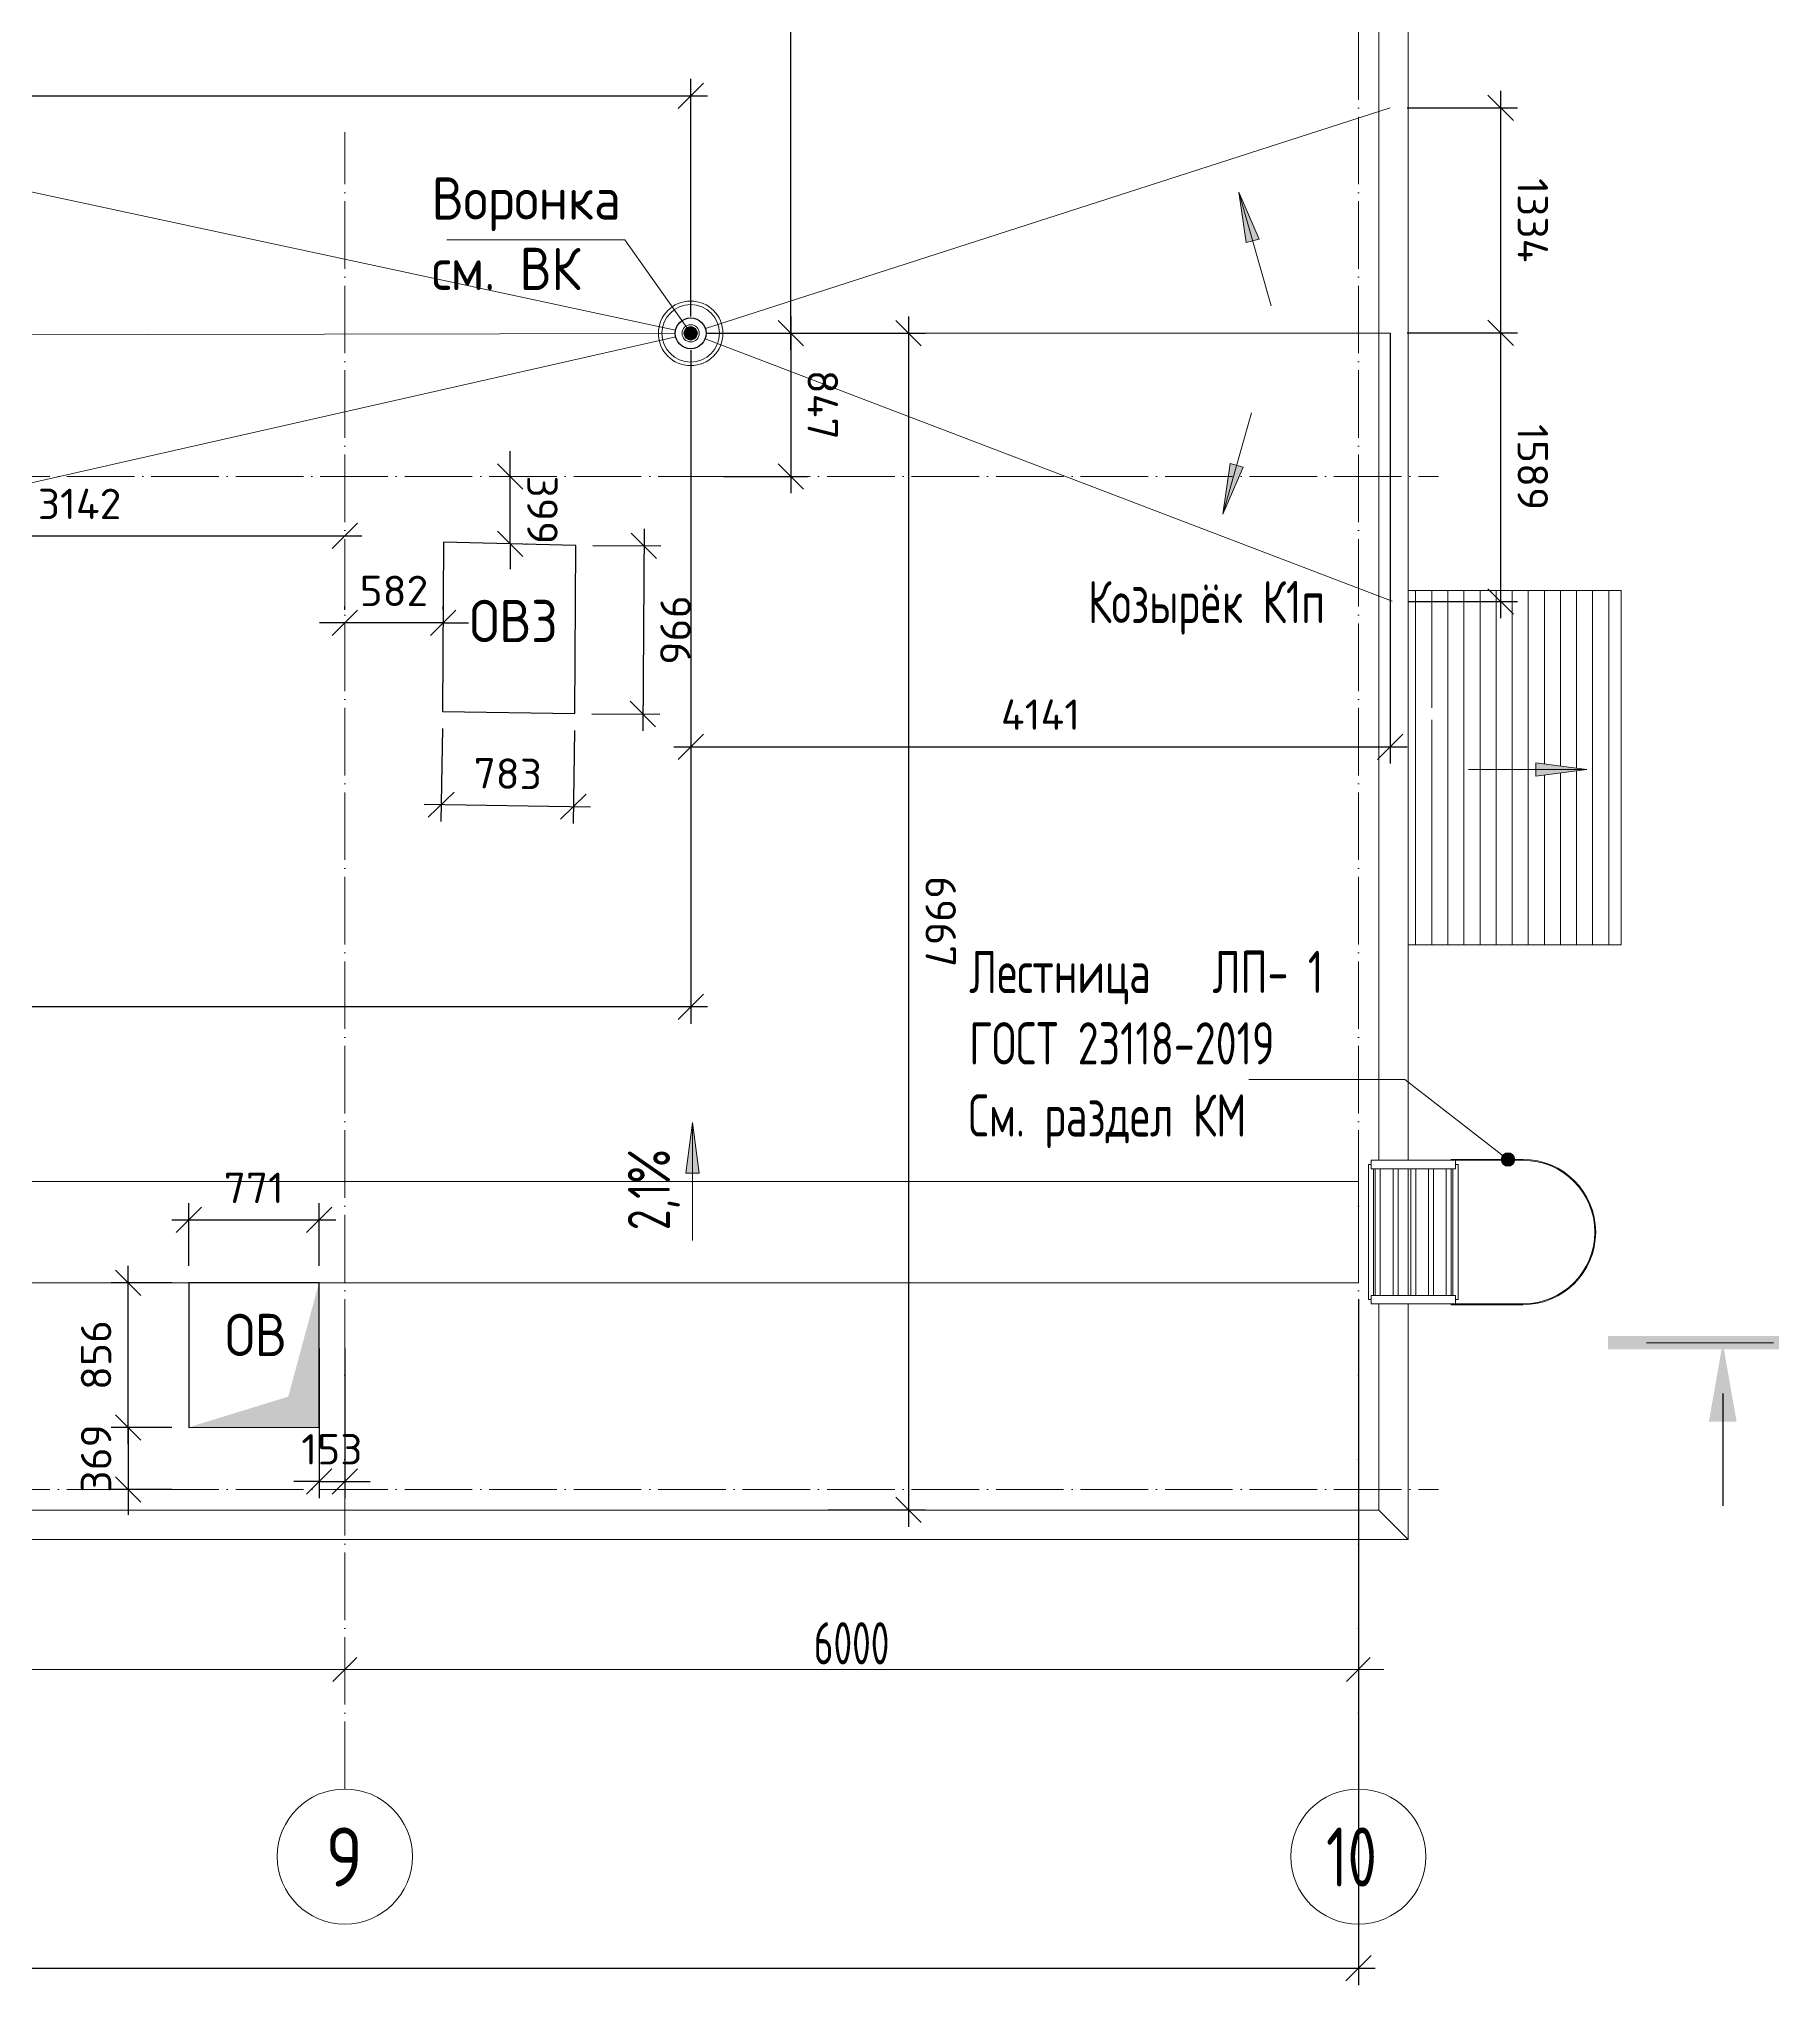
# Model space of a CAD drawing. Header units: millimetres. Extents: x -263990 to 193903, y -164417 to 240530.
# Drawn here: x 34236 to 44537, y -3020 to 8504 of the extents above; entities that cross this region are included whole.
import ezdxf

# ---------------------------------------------------------------- set-up
doc = ezdxf.new("R2010")
doc.units = ezdxf.units.MM
doc.header["$LTSCALE"] = 20
doc.linetypes.add('_ШПТ__20_т__2_5__Линия сетки', pattern=[25, 20, -2.5, 0, -2.5])
doc.linetypes.add('CENTER', pattern=[20, 15, -1.7, 1.6, -1.7])
doc.layers.get('0').update_dxf_attribs({"lineweight": 0})
doc.layers.get('Defpoints').update_dxf_attribs({"color": 4})
doc.layers.add('S-WALL-PATT', color=181, linetype='Continuous')
for name, color, linetype, lineweight in [('Высотные отметки', 7, 'Continuous', 9), ('Линии', 7, 'Continuous', 9), ('Линии1', 7, 'Continuous', 30), ('Обобщенные модели', 7, 'Continuous', 18), ('Оси', 7, 'CENTER', 9), ('Оси_марки', 7, 'Continuous', 18), ('Размеры', 7, 'Continuous', 9), ('Разрезы', 7, 'Continuous', 9), ('Текстовые примечания', 7, 'Continuous', 9), ('Тонкие линии', 7, 'Continuous', 18), ('Уклоны в точках', 7, 'Continuous', 9)]:
    doc.layers.add(name, color=color, linetype=linetype, lineweight=lineweight)
for name, color, linetype, lineweight, true_color in [('Оборудование', 7, 'Continuous', 18, 0x9f9fd0), ('Ограждение', 7, 'Continuous', 9, 0x408080), ('Сантехнические приборы', 7, 'Continuous', 18, 0x0080c0)]:
    doc.layers.add(name, color=color, linetype=linetype, lineweight=lineweight, true_color=true_color)
doc.styles.add('DimNat', font='romans.shx', dxfattribs={"height": 180})
doc.styles.add('GOST Common', font='gost-common.ttf', dxfattribs={"width": 0.9, "height": 350})
doc.styles.add('GOST Common_1', font='gost-common.ttf', dxfattribs={"width": 0.8, "height": 350})
doc.styles.add('GOST Common_2', font='gost-common.ttf', dxfattribs={"width": 0.9, "height": 250})
doc.styles.add('ISOCPEUR', font='isocpeur.ttf', dxfattribs={"width": 0.9, "height": 250})
doc.dimstyles.new('DimSpec', dxfattribs={"dimtxt": 1, "dimasz": 150, "dimexe": 100, "dimexo": 100, "dimgap": 100, "dimtad": 1, "dimdec": 0, "dimzin": 0, "dimtxsty": 'DimNat', "dimblk": 'OBLIQUE', "dimcen": 100, "dimdle": 100, "dimclrt": 10, "dimadec": 5, "dimazin": 0, "dimtfac": 1, "dimtdec": 0, "dimtix": 1, "dimtmove": 2, "dimatfit": 3, "dimldrblk": 'OBLIQUE', "dimfxl": 1, "dimtolj": 1, "dimtzin": 0, "dimarcsym": 0})

# ---------------------------------------------------------------- blocks, each defined once
blk = doc.blocks.new('Ось сетки - Круг_Ø8 мм-6577-_О__L1_0_000_')
at = {"layer": 'Оси_марки', "lineweight": 20}
for start, end in [(360, 180), (180, 360)]:
    blk.add_arc((0, 0), 4, start, end, dxfattribs=at)
blk = doc.blocks.new('_Oblique')
at = {"color": 0, "linetype": 'ByBlock', "lineweight": -2}
blk.add_line((-0.5, -0.5), (0.5, 0.5), dxfattribs=at)
blk = doc.blocks.new('109_Водосточная воронка - Радиус 70-1083720-_О__R_8_390_')
at = {"layer": 'Сантехнические приборы', "color": 7}
for radius in [191, 170, 50.8]:
    blk.add_circle((0, 0), radius, dxfattribs=at)
blk = doc.blocks.new('*D316')
at = {"layer": 'Defpoints', "color": 0, "transparency": 16777216}
for p in [(36047, 5046), (36047, 5023), (36628, 5023)]:
    blk.add_point(p, dxfattribs=at)
at = {"layer": 'Размеры', "color": 0, "lineweight": -2, "transparency": 16777216}
for p, q in [((36047, 5123), (36047, 5146)), ((36628, 5123), (36628, 5146)), ((36047, 5046), (35897, 5046)), ((36628, 5046), (36047, 5046)), ((36628, 5046), (36778, 5046))]:
    blk.add_line(p, q, dxfattribs=at)
at = {"layer": 'Размеры', "color": 0, "lineweight": -2, "transparency": 16777216, "xscale": 150, "yscale": 150, "zscale": 150}
blk.add_blockref('_Oblique', (36047, 5046), dxfattribs=at)
at = {"layer": 'Размеры', "color": 0, "lineweight": -2, "transparency": 16777216, "xscale": 150, "yscale": 150, "zscale": 150, "rotation": 180}
blk.add_blockref('_Oblique', (36628, 5046), dxfattribs=at)
at = {"layer": 'Размеры', "color": 7, "lineweight": 20, "transparency": 16777216, "insert": (36337, 5236), "char_height": 180, "attachment_point": 5, "style": 'DimNat'}
blk.add_mtext('\\A1;582', dxfattribs=at)
blk = doc.blocks.new('*D317')
at = {"layer": 'Defpoints', "color": 0, "transparency": 16777216}
for p in [(37022, 5914), (37026, 5914), (37022, 5515)]:
    blk.add_point(p, dxfattribs=at)
at = {"layer": 'Размеры', "color": 0, "lineweight": -2, "transparency": 16777216}
for p, q in [((37026, 5914), (37026, 6064)), ((37026, 5515), (37026, 5914)), ((37122, 5914), (37126, 5914)), ((37026, 5515), (37026, 5365)), ((37122, 5515), (37126, 5515))]:
    blk.add_line(p, q, dxfattribs=at)
at = {"layer": 'Размеры', "color": 0, "lineweight": -2, "transparency": 16777216, "xscale": 150, "yscale": 150, "zscale": 150}
for p, rotation in [((37026, 5914), 270), ((37026, 5515), 90)]:
    blk.add_blockref('_Oblique', p, dxfattribs=dict(at, rotation=rotation))
at = {"layer": 'Размеры', "color": 7, "lineweight": 20, "transparency": 16777216, "insert": (37216, 5715), "char_height": 180, "attachment_point": 5, "rotation": 270, "style": 'DimNat'}
blk.add_mtext('\\A1;399', dxfattribs=at)
blk = doc.blocks.new('*D318')
at = {"layer": 'Defpoints', "color": 0, "transparency": 16777216}
for p in [(36625, 4521), (37408, 4509), (36617, 3970)]:
    blk.add_point(p, dxfattribs=at)
at = {"layer": 'Размеры', "color": 0, "lineweight": -2, "transparency": 16777216}
for p, q in [((36624, 4421), (36615, 3870)), ((37407, 4409), (37398, 3858)), ((37500, 3956), (36517, 3972))]:
    blk.add_line(p, q, dxfattribs=at)
at = {"layer": 'Размеры', "color": 0, "lineweight": -2, "transparency": 16777216, "xscale": 150, "yscale": 150, "zscale": 150}
for p, rotation in [((36617, 3970), 179.0971083420396), ((37400, 3958), 359.0971083420395)]:
    blk.add_blockref('_Oblique', p, dxfattribs=dict(at, rotation=rotation))
at = {"layer": 'Размеры', "color": 7, "lineweight": 20, "transparency": 16777216, "insert": (37011, 4154), "char_height": 180, "attachment_point": 5, "rotation": 359.0971, "style": 'DimNat'}
blk.add_mtext('\\A1;783', dxfattribs=at)
blk = doc.blocks.new('*D319')
at = {"layer": 'Defpoints', "color": 0, "transparency": 16777216}
for p in [(37414, 5505), (37408, 4509), (37811, 4507)]:
    blk.add_point(p, dxfattribs=at)
at = {"layer": 'Размеры', "color": 0, "lineweight": -2, "transparency": 16777216}
for p, q in [((37818, 5603), (37811, 4407)), ((37514, 5505), (37917, 5502)), ((37508, 4508), (37911, 4506))]:
    blk.add_line(p, q, dxfattribs=at)
at = {"layer": 'Размеры', "color": 0, "lineweight": -2, "transparency": 16777216, "xscale": 150, "yscale": 150, "zscale": 150}
for p, rotation in [((37817, 5503), 89.67962611770847), ((37811, 4507), 269.6796261177085)]:
    blk.add_blockref('_Oblique', p, dxfattribs=dict(at, rotation=rotation))
at = {"layer": 'Размеры', "color": 7, "lineweight": 20, "transparency": 16777216, "insert": (38004, 5004), "char_height": 180, "attachment_point": 5, "rotation": 269.6796, "style": 'DimNat'}
blk.add_mtext('\\A1;996', dxfattribs=at)
blk = doc.blocks.new('*D321')
at = {"layer": 'Defpoints', "color": 0, "transparency": 16777216}
for p in [(32905, 5561, 29241), (36047, 5561, 0), (36047, 5561)]:
    blk.add_point(p, dxfattribs=at)
at = {"layer": 'Размеры', "color": 0, "lineweight": -2, "transparency": 16777216}
blk.add_line((32805, 5561), (36147, 5561), dxfattribs=at)
at = {"layer": 'Размеры', "color": 0, "lineweight": -2, "transparency": 16777216, "xscale": 150, "yscale": 150, "zscale": 150, "rotation": 180}
blk.add_blockref('_Oblique', (32905, 5561), dxfattribs=at)
at = {"layer": 'Размеры', "color": 0, "lineweight": -2, "transparency": 16777216, "xscale": 150, "yscale": 150, "zscale": 150}
blk.add_blockref('_Oblique', (36047, 5561), dxfattribs=at)
at = {"layer": 'Размеры', "color": 7, "lineweight": 20, "transparency": 16777216, "insert": (34476, 5751), "char_height": 180, "attachment_point": 5, "style": 'DimNat'}
blk.add_mtext('\\A1;3142', dxfattribs=at)
blk = doc.blocks.new('*D289')
at = {"layer": 'Defpoints', "color": 0, "transparency": 16777216}
for p in [(42235, 6861), (38094, 6761, 29165), (42235, 4313)]:
    blk.add_point(p, dxfattribs=at)
at = {"layer": 'Размеры', "color": 0, "lineweight": -2, "transparency": 16777216}
for p, q in [((42235, 6761), (42235, 4213)), ((38094, 6661), (38094, 4213)), ((37994, 4313), (42335, 4313))]:
    blk.add_line(p, q, dxfattribs=at)
at = {"layer": 'Размеры', "color": 0, "lineweight": -2, "transparency": 16777216, "xscale": 150, "yscale": 150, "zscale": 150, "rotation": 180}
blk.add_blockref('_Oblique', (38094, 4313), dxfattribs=at)
at = {"layer": 'Размеры', "color": 0, "lineweight": -2, "transparency": 16777216, "xscale": 150, "yscale": 150, "zscale": 150}
blk.add_blockref('_Oblique', (42235, 4313), dxfattribs=at)
at = {"layer": 'Размеры', "color": 7, "lineweight": 20, "transparency": 16777216, "insert": (40165, 4503), "char_height": 180, "attachment_point": 5, "style": 'DimNat'}
blk.add_mtext('\\A1;4141', dxfattribs=at)
blk = doc.blocks.new('*D290')
at = {"layer": 'Defpoints', "color": 0, "transparency": 16777216}
for p in [(38094, 6761), (38188, 5914), (38686, 5914)]:
    blk.add_point(p, dxfattribs=at)
at = {"layer": 'Размеры', "color": 0, "lineweight": -2, "transparency": 16777216}
for p, q in [((38686, 6861), (38686, 5814)), ((38194, 6761), (38786, 6761)), ((38288, 5914), (38786, 5914))]:
    blk.add_line(p, q, dxfattribs=at)
at = {"layer": 'Размеры', "color": 0, "lineweight": -2, "transparency": 16777216, "xscale": 150, "yscale": 150, "zscale": 150}
for p, rotation in [((38686, 6761), 90), ((38686, 5914), 270)]:
    blk.add_blockref('_Oblique', p, dxfattribs=dict(at, rotation=rotation))
at = {"layer": 'Размеры', "color": 7, "lineweight": 20, "transparency": 16777216, "insert": (38876, 6338), "char_height": 180, "attachment_point": 5, "rotation": 270, "style": 'DimNat'}
blk.add_mtext('\\A1;847', dxfattribs=at)
blk = doc.blocks.new('*D291')
at = {"layer": 'Defpoints', "color": 0, "transparency": 16777216}
for p in [(42235, 6763), (42889, 6763), (42246, 5174, -42)]:
    blk.add_point(p, dxfattribs=at)
at = {"layer": 'Размеры', "color": 0, "lineweight": -2, "transparency": 16777216}
for p, q in [((42889, 5074), (42889, 6863)), ((42335, 6763), (42989, 6763)), ((42346, 5174), (42989, 5174))]:
    blk.add_line(p, q, dxfattribs=at)
at = {"layer": 'Размеры', "color": 0, "lineweight": -2, "transparency": 16777216, "xscale": 150, "yscale": 150, "zscale": 150}
for p, rotation in [((42889, 6763), 90), ((42889, 5174), 270)]:
    blk.add_blockref('_Oblique', p, dxfattribs=dict(at, rotation=rotation))
at = {"layer": 'Размеры', "color": 7, "lineweight": 20, "transparency": 16777216, "insert": (43079, 5968), "char_height": 180, "attachment_point": 5, "rotation": 270, "style": 'DimNat'}
blk.add_mtext('\\A1;1589', dxfattribs=at)
blk = doc.blocks.new('*D292')
at = {"layer": 'Defpoints', "color": 0, "transparency": 16777216}
for p in [(42235, 8097, 29176), (42889, 8097), (42235, 6763)]:
    blk.add_point(p, dxfattribs=at)
at = {"layer": 'Размеры', "color": 0, "lineweight": -2, "transparency": 16777216}
for p, q in [((42889, 6663), (42889, 8197)), ((42335, 8097), (42989, 8097)), ((42335, 6763), (42989, 6763))]:
    blk.add_line(p, q, dxfattribs=at)
at = {"layer": 'Размеры', "color": 0, "lineweight": -2, "transparency": 16777216, "xscale": 150, "yscale": 150, "zscale": 150}
for p, rotation in [((42889, 8097), 90), ((42889, 6763), 270)]:
    blk.add_blockref('_Oblique', p, dxfattribs=dict(at, rotation=rotation))
at = {"layer": 'Размеры', "color": 7, "lineweight": 20, "transparency": 16777216, "insert": (43079, 7430), "char_height": 180, "attachment_point": 5, "rotation": 270, "style": 'DimNat'}
blk.add_mtext('\\A1;1334', dxfattribs=at)
blk = doc.blocks.new('*D293')
at = {"layer": 'Defpoints', "color": 0, "transparency": 16777216}
for p in [(26003, 6738, 29176), (38094, 6761), (26003, 2773)]:
    blk.add_point(p, dxfattribs=at)
at = {"layer": 'Размеры', "color": 0, "lineweight": -2, "transparency": 16777216}
for p, q in [((26003, 6638), (26003, 2673)), ((38094, 6661), (38094, 2673)), ((38194, 2773), (25903, 2773))]:
    blk.add_line(p, q, dxfattribs=at)
at = {"layer": 'Размеры', "color": 0, "lineweight": -2, "transparency": 16777216, "xscale": 150, "yscale": 150, "zscale": 150, "rotation": 180}
blk.add_blockref('_Oblique', (26003, 2773), dxfattribs=at)
at = {"layer": 'Размеры', "color": 0, "lineweight": -2, "transparency": 16777216, "xscale": 150, "yscale": 150, "zscale": 150}
blk.add_blockref('_Oblique', (38094, 2773), dxfattribs=at)
at = {"layer": 'Размеры', "color": 7, "lineweight": 20, "transparency": 16777216, "insert": (32048, 2963), "char_height": 180, "attachment_point": 5, "style": 'DimNat'}
blk.add_mtext('\\A1;12091', dxfattribs=at)
blk = doc.blocks.new('*D273')
at = {"layer": 'Defpoints', "color": 0, "transparency": 16777216}
for p in [(38095, 12100), (38686, 12100), (38094, 6761)]:
    blk.add_point(p, dxfattribs=at)
at = {"layer": 'Размеры', "color": 0, "lineweight": -2, "transparency": 16777216}
for p, q in [((38686, 6661), (38686, 12200)), ((38195, 12100), (38786, 12100)), ((38194, 6761), (38786, 6761))]:
    blk.add_line(p, q, dxfattribs=at)
at = {"layer": 'Размеры', "color": 0, "lineweight": -2, "transparency": 16777216, "xscale": 150, "yscale": 150, "zscale": 150}
for p, rotation in [((38686, 12100), 90), ((38686, 6761), 270)]:
    blk.add_blockref('_Oblique', p, dxfattribs=dict(at, rotation=rotation))
at = {"layer": 'Размеры', "color": 7, "lineweight": 20, "transparency": 16777216, "insert": (38876, 9430), "char_height": 180, "attachment_point": 5, "rotation": 270, "style": 'DimNat'}
blk.add_mtext('\\A1;5339', dxfattribs=at)
blk = doc.blocks.new('*D274')
at = {"layer": 'Defpoints', "color": 0, "transparency": 16777216}
for p in [(38094, 6761), (38806, -206), (39384, -206)]:
    blk.add_point(p, dxfattribs=at)
at = {"layer": 'Размеры', "color": 0, "lineweight": -2, "transparency": 16777216}
for p, q in [((39384, 6861), (39384, -306)), ((38194, 6761), (39484, 6761)), ((38906, -206), (39484, -206))]:
    blk.add_line(p, q, dxfattribs=at)
at = {"layer": 'Размеры', "color": 0, "lineweight": -2, "transparency": 16777216, "xscale": 150, "yscale": 150, "zscale": 150}
for p, rotation in [((39384, 6761), 90), ((39384, -206), 270)]:
    blk.add_blockref('_Oblique', p, dxfattribs=dict(at, rotation=rotation))
at = {"layer": 'Размеры', "color": 7, "lineweight": 20, "transparency": 16777216, "insert": (39574, 3277), "char_height": 180, "attachment_point": 5, "rotation": 270, "style": 'DimNat'}
blk.add_mtext('\\A1;6967', dxfattribs=at)
blk = doc.blocks.new('*D275')
at = {"layer": 'Defpoints', "color": 0, "transparency": 16777216}
for p in [(38094, 8167), (26003, 6738), (38094, 6761)]:
    blk.add_point(p, dxfattribs=at)
at = {"layer": 'Размеры', "color": 0, "lineweight": -2, "transparency": 16777216}
for p, q in [((26003, 6838), (26003, 8267)), ((38094, 6861), (38094, 8267)), ((25903, 8167), (38194, 8167))]:
    blk.add_line(p, q, dxfattribs=at)
at = {"layer": 'Размеры', "color": 0, "lineweight": -2, "transparency": 16777216, "xscale": 150, "yscale": 150, "zscale": 150, "rotation": 180}
blk.add_blockref('_Oblique', (26003, 8167), dxfattribs=at)
at = {"layer": 'Размеры', "color": 0, "lineweight": -2, "transparency": 16777216, "xscale": 150, "yscale": 150, "zscale": 150}
blk.add_blockref('_Oblique', (38094, 8167), dxfattribs=at)
at = {"layer": 'Размеры', "color": 7, "lineweight": 20, "transparency": 16777216, "insert": (32048, 8357), "char_height": 180, "attachment_point": 5, "style": 'DimNat'}
blk.add_mtext('\\A1;12091', dxfattribs=at)
blk = doc.blocks.new('125_Горизонтальный козырек - Горизонтальный козырек L_1200-V1-_О__R_8_390_')
at = {"layer": 'Ограждение'}
h = blk.add_hatch(dxfattribs=at)
h.set_pattern_fill('FP_2', style=0, pattern_type=2)
h.set_pattern_definition([(146.515, (-1980.4, 44219.6), (-3556.0124, 1764.247), [639.55, -5755.93]), (146.515, (-2087.1, 44184.3), (-3556.0124, 1764.247), [383.73, -6011.75]), (146.515, (-2087.1, 44396), (-3556.0124, 1764.247), [383.73, -6011.75])])
h.paths.add_polyline_path([(0, -1280), (2100, -1280), (2100, -20), (0, -20)], flags=0)
at = {"layer": 'Ограждение', "color": 7}
for p, q in [((0, -1280), (0, -20)), ((2100, -20), (2100, -1280)), ((0, -1280), (2100, -1280))]:
    blk.add_line(p, q, dxfattribs=at)
blk = doc.blocks.new('00_ME_Лестница пожарная - плоская кровля - 00_ABD_8100_h_-1331220-_О__R_8_390_')
at = {"layer": 'Оборудование', "color": 7}
for p, q in [((-425, 375), (-425, 75)), ((-375, 360), (-375, 75)), ((375, 360), (375, 75)), ((425, 375), (425, 75))]:
    blk.add_line(p, q, dxfattribs=at)
blk = doc.blocks.new('Ограждение хомут - Ограждение хомут-1331109-_О__R_8_390_')
at = {"layer": 'Оборудование', "color": 7}
for p, q in [((-430, 275), (-430, 700)), ((-425, 700), (-425, 275)), ((425, 700), (425, 275)), ((430, 275), (430, 700)), ((-425, 275), (-430, 275)), ((425, 275), (430, 275))]:
    blk.add_line(p, q, dxfattribs=at)
for radius, start in [(430, 360), (425, 0)]:
    blk.add_arc((0, 700), radius, start, 180, dxfattribs=at)
blk = doc.blocks.new('Труба квадратная - Ступень-1331110-_О__R_8_390_')
at = {"layer": 'Оборудование', "color": 7}
for p, q in [((0, -15), (0, 0)), ((25, 15), (775, 15)), ((800, 0), (800, -15)), ((800, -15), (0, -15))]:
    blk.add_line(p, q, dxfattribs=at)
blk = doc.blocks.new('Труба квадратная - Ступень-V6-_О__R_8_390_')
at = {"layer": 'Оборудование', "color": 7}
for p, q in [((25, 15), (775, 15)), ((775, -15), (25, -15))]:
    blk.add_line(p, q, dxfattribs=at)
blk = doc.blocks.new('Труба квадратная - Ступень-V7-_О__R_8_390_')
at = {"layer": 'Оборудование', "color": 7}
for p, q in [((0, 0), (0, 15)), ((0, 15), (800, 15)), ((800, 15), (800, 0)), ((775, -15), (25, -15))]:
    blk.add_line(p, q, dxfattribs=at)
blk = doc.blocks.new('Труба квадратная - Площадка продольно-1331112-_О__R_8_390_')
at = {"layer": 'Оборудование', "color": 7}
for p, q in [((0, -25), (0, 25)), ((0, 25), (500, 25)), ((500, 25), (500, -25)), ((500, -25), (0, -25))]:
    blk.add_line(p, q, dxfattribs=at)
blk = doc.blocks.new('190_ФЭ_Парапет_Сэндвич - ФЭ-К1_150-1300843-_О__R_8_390_')
at = {"layer": 'Обобщенные модели'}
for p, q in [((14878, -122), (45122, -122)), ((45122, -122), (45275, -275)), ((45295, -295), (14705, -295)), ((45275, -275), (45295, -295))]:
    blk.add_line(p, q, dxfattribs=at)
blk = doc.blocks.new('190_ФЭ_Парапет_Сэндвич - ФЭ-К1_150-V5-_О__R_8_390_')
at = {"layer": 'Обобщенные модели'}
for p, q in [((45122, 12122), (45275, 12275)), ((45275, 12275), (45295, 12295)), ((45295, 12295), (45295, 1950)), ((45122, 1950), (45122, 12122)), ((45295, 1900), (45295, 1150)), ((45122, -122), (45122, 1100)), ((45295, 1100), (45295, -295)), ((45275, -275), (45122, -122)), ((45295, -295), (45275, -275))]:
    blk.add_line(p, q, dxfattribs=at)
blk = doc.blocks.new('Разрез - Номер вида сзади_3_5 мм-64069-_О__R_8_390_')
at = {"layer": 'Разрезы'}
for points in [[(9.8, 0.4), (9.8, -0.39), (-0.33, -0.39), (-0.33, 0.4)], [(2.18, -4.67), (3, 0), (3.82, -4.67)]]:
    blk.add_hatch(color=256, dxfattribs=at).paths.add_polyline_path(points, flags=0)
at = {"layer": 'Разрезы', "lineweight": 30}
blk.add_line((3, -3), (3, -9.66), dxfattribs=at)
blk = doc.blocks.new('*D399')
at = {"layer": 'Defpoints', "color": 0, "transparency": 16777216}
for p in [(35894, 850), (36047, 850), (36047, -37)]:
    blk.add_point(p, dxfattribs=at)
at = {"layer": 'Размеры', "color": 0, "lineweight": -2, "transparency": 16777216}
for p, q in [((35894, 750), (35894, -137)), ((36047, 750), (36047, -137)), ((35894, -37), (35744, -37)), ((35894, -37), (36047, -37)), ((36047, -37), (36197, -37))]:
    blk.add_line(p, q, dxfattribs=at)
at = {"layer": 'Размеры', "color": 0, "lineweight": -2, "transparency": 16777216, "xscale": 150, "yscale": 150, "zscale": 150}
blk.add_blockref('_Oblique', (35894, -37), dxfattribs=at)
at = {"layer": 'Размеры', "color": 0, "lineweight": -2, "transparency": 16777216, "xscale": 150, "yscale": 150, "zscale": 150, "rotation": 180}
blk.add_blockref('_Oblique', (36047, -37), dxfattribs=at)
at = {"layer": 'Размеры', "color": 7, "lineweight": 20, "transparency": 16777216, "insert": (35970, 153), "char_height": 180, "attachment_point": 5, "style": 'DimNat'}
blk.add_mtext('\\A1;153', dxfattribs=at)
blk = doc.blocks.new('*D400')
at = {"layer": 'Defpoints', "color": 0, "transparency": 16777216}
for p in [(35123, 283), (34764, -86), (35123, -86)]:
    blk.add_point(p, dxfattribs=at)
at = {"layer": 'Размеры', "color": 0, "lineweight": -2, "transparency": 16777216}
for p, q in [((34764, 283), (34764, 433)), ((35023, 283), (34664, 283)), ((34764, 283), (34764, -86)), ((35023, -86), (34664, -86)), ((34764, -86), (34764, -236))]:
    blk.add_line(p, q, dxfattribs=at)
at = {"layer": 'Размеры', "color": 0, "lineweight": -2, "transparency": 16777216, "xscale": 150, "yscale": 150, "zscale": 150}
for p, rotation in [((34764, 283), 270), ((34764, -86), 90)]:
    blk.add_blockref('_Oblique', p, dxfattribs=dict(at, rotation=rotation))
at = {"layer": 'Размеры', "color": 7, "lineweight": 20, "transparency": 16777216, "insert": (34574, 99), "char_height": 180, "attachment_point": 5, "rotation": 90, "style": 'DimNat'}
blk.add_mtext('\\A1;369', dxfattribs=at)
blk = doc.blocks.new('*D401')
at = {"layer": 'Defpoints', "color": 0, "transparency": 16777216}
for p in [(35894, 1511), (35123, 1139), (35894, 1139)]:
    blk.add_point(p, dxfattribs=at)
at = {"layer": 'Размеры', "color": 0, "lineweight": -2, "transparency": 16777216}
for p, q in [((35023, 1511), (35994, 1511)), ((35123, 1239), (35123, 1611)), ((35894, 1239), (35894, 1611))]:
    blk.add_line(p, q, dxfattribs=at)
at = {"layer": 'Размеры', "color": 0, "lineweight": -2, "transparency": 16777216, "xscale": 150, "yscale": 150, "zscale": 150, "rotation": 180}
blk.add_blockref('_Oblique', (35123, 1511), dxfattribs=at)
at = {"layer": 'Размеры', "color": 0, "lineweight": -2, "transparency": 16777216, "xscale": 150, "yscale": 150, "zscale": 150}
blk.add_blockref('_Oblique', (35894, 1511), dxfattribs=at)
at = {"layer": 'Размеры', "color": 7, "lineweight": 20, "transparency": 16777216, "insert": (35508, 1701), "char_height": 180, "attachment_point": 5, "style": 'DimNat'}
blk.add_mtext('\\A1;771', dxfattribs=at)
blk = doc.blocks.new('*D402')
at = {"layer": 'Defpoints', "color": 0, "transparency": 16777216}
for p in [(34764, 1139), (35123, 1139), (35123, 283)]:
    blk.add_point(p, dxfattribs=at)
at = {"layer": 'Размеры', "color": 0, "lineweight": -2, "transparency": 16777216}
for p, q in [((34764, 183), (34764, 1239)), ((35023, 1139), (34664, 1139)), ((35023, 283), (34664, 283))]:
    blk.add_line(p, q, dxfattribs=at)
at = {"layer": 'Размеры', "color": 0, "lineweight": -2, "transparency": 16777216, "xscale": 150, "yscale": 150, "zscale": 150}
for p, rotation in [((34764, 1139), 90), ((34764, 283), 270)]:
    blk.add_blockref('_Oblique', p, dxfattribs=dict(at, rotation=rotation))
at = {"layer": 'Размеры', "color": 7, "lineweight": 20, "transparency": 16777216, "insert": (34574, 711), "char_height": 180, "attachment_point": 5, "rotation": 90, "style": 'DimNat'}
blk.add_mtext('\\A1;856', dxfattribs=at)
blk = doc.blocks.new('*D403')
at = {"layer": 'Defpoints', "color": 0, "transparency": 16777216}
for p in [(12058, 1139), (42047, 1139), (42047, -2920)]:
    blk.add_point(p, dxfattribs=at)
at = {"layer": 'Размеры', "color": 0, "lineweight": -2, "transparency": 16777216}
for p, q in [((12058, 1039), (12058, -3020)), ((42047, 1039), (42047, -3020)), ((11958, -2920), (42147, -2920))]:
    blk.add_line(p, q, dxfattribs=at)
at = {"layer": 'Размеры', "color": 0, "lineweight": -2, "transparency": 16777216, "xscale": 150, "yscale": 150, "zscale": 150, "rotation": 180}
blk.add_blockref('_Oblique', (12058, -2920), dxfattribs=at)
at = {"layer": 'Размеры', "color": 0, "lineweight": -2, "transparency": 16777216, "xscale": 150, "yscale": 150, "zscale": 150}
blk.add_blockref('_Oblique', (42047, -2920), dxfattribs=at)
at = {"layer": 'Размеры', "color": 7, "lineweight": 20, "transparency": 16777216, "insert": (27052, -2730), "char_height": 180, "attachment_point": 5, "style": 'DimNat'}
blk.add_mtext('\\A1;29989', dxfattribs=at)

msp = doc.modelspace()

# ---------------------------------------------------------------- hatches: boundary and pattern name
at = {"lineweight": 9}
h = msp.add_hatch(color=7, dxfattribs=at)
h.dxf.hatch_style = 1
h.paths.add_polyline_path([(35893.61484, 1139.14923), (35711.7539, 464.95216), (35122.55921, 282.97572), (35124.17078, 282.97573), (35893.61484, 283.14923)])
at = {"layer": 'S-WALL-PATT', "lineweight": 0}
h = msp.add_hatch(dxfattribs=at)
h.set_pattern_fill('ANSI31', scale=30, angle=45)
h.set_pattern_definition([(90, (-2953.385, -85.85), (-95.25, 0), [])])
h.paths.add_polyline_path([(43601.61483, 5239.14923), (42341.61483, 5239.14923), (42341.61483, 4633.93249), (42468.24162, 4533.32152, -0.7102112778), (42539.5595, 4508.43798, -1), (42459.5595, 4508.43798, -0.1694461532), (42468.24162, 4533.32152), (42341.61483, 4633.93249), (42341.61483, 3139.14923), (43601.61483, 3139.14923)])
h.paths.add_polyline_path([(43098.13276, 4216.85686), (43398.13276, 4177.36111), (43098.13276, 4137.86536)], flags=16)
at = {"layer": 'Высотные отметки', "lineweight": 20}
h = msp.add_hatch(color=7, dxfattribs=at)
edge = h.paths.add_edge_path(flags=0)
edge.add_arc((38094.03536, 6761.00438), 40, -0.000000005, 359.999999995)
at = {"layer": 'Текстовые примечания'}
h = msp.add_hatch(color=7, dxfattribs=at)
edge = h.paths.add_edge_path(flags=0)
edge.add_arc((42932.31323, 1869.10322), 40, 0, 360)
at = {"layer": 'Уклоны в точках', "lineweight": 20}
for points in [[(41339.19512, 7597.22014), (41383.17648, 7297.84487), (41459.16188, 7319.42905)], [(41243.77068, 5689.85026), (41363.73744, 5967.64136), (41287.75204, 5989.22554)], [(43398.13276, 4177.36111), (43098.13276, 4216.85686), (43098.13276, 4137.86536)], [(38104.78096, 2088.3441), (38065.28521, 1788.3441), (38144.27671, 1788.3441)]]:
    msp.add_hatch(color=7, dxfattribs=at).paths.add_polyline_path(points, flags=0)

# ---------------------------------------------------------------- linework, layer by layer
at = {"color": 7, "lineweight": 9}
for points, elevation in [([(26002.81946, 9357.97976), (38004.91982, 6780.14479)], 29218.58679), ([(38180.78227, 6788.98491), (42234.55158, 8096.543)], 29175.57371), ([(38002.88765, 6760.82801), (16195.09539, 6718.63054)], 29175.57371), ([(38005.14339, 6740.85114), (26002.81946, 4019.73124)], 29175.57371), ([(42246.93944, 5174.57241), (38179.18207, 6728.47787)], 29213.44926), ([(38185.18323, 6761.04608), (42235.16176, 6762.89906)], 29164.99326)]:
    msp.add_lwpolyline(points, dxfattribs=dict(at, elevation=elevation))
msp.add_lwpolyline([(36631.0777, 5524.64379), (36625.46759, 4521.34085)], dxfattribs=at)
at = {"color": 7, "lineweight": 30}
msp.add_circle((38094.03536, 6761.00438, 29164.99326), 91.14788, dxfattribs=at)
at = {"layer": 'Высотные отметки', "color": 7}
for p in [(36650.90892, 7314.24285), (38094.03536, 6761.00438, 29164.99326)]:
    msp.add_line(p, (37703.48236, 7314.24285), dxfattribs=at)
at = {"layer": 'Высотные отметки', "color": 7, "lineweight": 20}
msp.add_circle((38094.03536, 6761.00438, 29164.99326), 40, dxfattribs=at)
at = {"layer": 'Линии'}
msp.add_lwpolyline([(12046.61484, 1739.14923), (42046.61483, 1739.14923), (42046.61483, 1139.14923), (12046.61484, 1139.14923)], close=True, dxfattribs=at)
at = {"layer": 'Линии1', "color": 7}
for points in [[(36625.46759, 4521.34085), (37408.20192, 4509.00516), (37413.7718, 5505.11464), (36631.0777, 5524.64379), (36625.46759, 4521.34085)], [(35893.61484, 283.14923), (35893.61484, 1139.14923), (35122.61484, 1139.14923), (35122.61484, 282.97573), (35893.61484, 283.14923)]]:
    msp.add_lwpolyline(points, dxfattribs=at)
at = {"layer": 'Оси', "color": 7, "linetype": '_ШПТ__20_т__2_5__Линия сетки', "lineweight": 5}
for p, q in [((42046.61484, -1858.63374), (42046.61484, 12348.09494)), ((36046.61484, -1858.63374), (36046.61484, 7951.33199)), ((-4107.02842, 5914.14923), (42521.2363, 5914.14923)), ((-4107.02842, -85.85077), (42521.2363, -85.85077))]:
    msp.add_line(p, q, dxfattribs=at)
at = {"layer": 'Размеры', "color": 7, "lineweight": 20}
for p, q in [((29896.61484, -1150.58629), (36196.61484, -1150.58629)), ((35896.61484, -1150.58629), (42196.61484, -1150.58629)), ((36046.61484, -1200.60139), (36046.61484, -1300.58629)), ((36046.61484, -1200.60139), (36046.61484, -1300.58629)), ((42046.61484, -1200.60139), (42046.61484, -1300.58629))]:
    msp.add_line(p, q, dxfattribs=at)
at = {"layer": 'Разрезы', "color": 7}
msp.add_line((43752.82493, 784.14923), (44503.77344, 784.14923), dxfattribs=at)
at = {"layer": 'Текстовые примечания', "color": 7}
for p, q in [((42320.84096, 2343.38842), (41397.25654, 2343.38842)), ((42932.31323, 1869.10322), (42320.84096, 2343.38842))]:
    msp.add_line(p, q, dxfattribs=at)
msp.add_circle((42932.31323, 1869.10322), 40, dxfattribs=at)
at = {"layer": 'Тонкие линии', "color": 7}
msp.add_line((42046.61483, 1139.14923), (42046.61483, 1739.14923), dxfattribs=at)
at = {"layer": 'Уклоны в точках', "color": 7, "lineweight": 20}
for p, q in [((41339.19512, 7597.22014), (41383.17648, 7297.84487)), ((41459.16188, 7319.42905), (41339.19512, 7597.22014)), ((41383.17648, 7297.84487), (41459.16188, 7319.42905)), ((41287.75204, 5989.22554), (41243.77068, 5689.85026)), ((41243.77068, 5689.85026), (41363.73744, 5967.64136)), ((41363.73744, 5967.64136), (41287.75204, 5989.22554)), ((43398.13276, 4177.36111), (43098.13276, 4216.85686)), ((43098.13276, 4216.85686), (43098.13276, 4137.86536)), ((43098.13276, 4137.86536), (43398.13276, 4177.36111)), ((38104.78096, 2088.3441), (38065.28521, 1788.3441)), ((38144.27671, 1788.3441), (38104.78096, 2088.3441)), ((38065.28521, 1788.3441), (38144.27671, 1788.3441))]:
    msp.add_line(p, q, dxfattribs=at)
at = {"layer": 'Уклоны в точках', "color": 7}
for p, q in [((41530.46793, 6923.85938), (41339.19512, 7597.22014)), ((41414.52643, 6290.98234), (41243.77068, 5689.85026)), ((42698.13276, 4177.36111), (43398.13276, 4177.36111)), ((38104.78096, 1388.3441), (38104.78096, 2088.3441))]:
    msp.add_line(p, q, dxfattribs=at)

# ---------------------------------------------------------------- block references
at = {"layer": 'Обобщенные модели', "color": 7}
for name in ['190_ФЭ_Парапет_Сэндвич - ФЭ-К1_150-V5-_О__R_8_390_', '190_ФЭ_Парапет_Сэндвич - ФЭ-К1_150-1300843-_О__R_8_390_']:
    msp.add_blockref(name, (-2953.38517, -85.85077), dxfattribs=at)
at = {"layer": 'Оборудование', "color": 7}
for p in [(42121.61483, 1839.14923), (42121.61483, 1039.14923)]:
    msp.add_blockref('Труба квадратная - Площадка продольно-1331112-_О__R_8_390_', p, dxfattribs=at)
at = {"layer": 'Оборудование', "color": 7, "rotation": 269.9999999999999}
for name, p in [('00_ME_Лестница пожарная - плоская кровля - 00_ABD_8100_h_-1331220-_О__R_8_390_', (42246.61483, 1439.14923)), ('Ограждение хомут - Ограждение хомут-1331109-_О__R_8_390_', (42321.61483, 1439.14923)), ('Труба квадратная - Ступень-1331110-_О__R_8_390_', (42121.61483, 1839.14923)), ('Труба квадратная - Ступень-V6-_О__R_8_390_', (42161.61483, 1839.14923)), ('Труба квадратная - Ступень-V6-_О__R_8_390_', (42266.61483, 1839.14923)), ('Труба квадратная - Ступень-V6-_О__R_8_390_', (42371.61483, 1839.14923)), ('Труба квадратная - Ступень-V6-_О__R_8_390_', (42476.61483, 1839.14923)), ('Труба квадратная - Ступень-V6-_О__R_8_390_', (42581.61483, 1839.14923)), ('Труба квадратная - Ступень-V7-_О__R_8_390_', (42621.61483, 1839.14923))]:
    msp.add_blockref(name, p, dxfattribs=at)
at = {"layer": 'Ограждение', "color": 7, "rotation": 89.99999999999955}
msp.add_blockref('125_Горизонтальный козырек - Горизонтальный козырек L_1200-V1-_О__R_8_390_', (42321.61483, 3139.14923), dxfattribs=at)
at = {"layer": 'Оси', "color": 7, "lineweight": 20, "xscale": 99.99999999999993, "yscale": 99.99999999999993, "zscale": 99.99999999999993}
for p in [(36046.61484, -2258.63374), (42046.61484, -2258.63374)]:
    msp.add_blockref('Ось сетки - Круг_Ø8 мм-6577-_О__L1_0_000_', p, dxfattribs=at)
at = {"layer": 'Размеры', "color": 7, "lineweight": 20, "xscale": 141.4, "yscale": 141.4, "zscale": 141.4}
for p in [(36046.61484, -1150.58629), (42046.61484, -1150.58629)]:
    msp.add_blockref('_Oblique', p, dxfattribs=at)
at = {"layer": 'Размеры', "color": 7, "lineweight": 20, "xscale": 141.4, "yscale": 141.4, "zscale": 141.4, "rotation": 180}
msp.add_blockref('_Oblique', (36046.61484, -1150.58629), dxfattribs=at)
at = {"layer": 'Разрезы', "color": 7, "lineweight": 50, "extrusion": (0, 0, -1), "xscale": 99.99999999999993, "yscale": 99.99999999999993, "zscale": 99.99999999999993}
msp.add_blockref('Разрез - Номер вида сзади_3_5 мм-64069-_О__R_8_390_', (-44503.77344, 784.14923), dxfattribs=at)
at = {"layer": 'Сантехнические приборы', "color": 7}
msp.add_blockref('109_Водосточная воронка - Радиус 70-1083720-_О__R_8_390_', (38094.03536, 6761.00438, 29218.58679), dxfattribs=at)

# ---------------------------------------------------------------- texts
at = {"color": 7, "char_height": 250, "width": 1266.66625, "attachment_point": 1, "rotation": 359.999999995, "style": 'ISOCPEUR'}
for s, insert in [('Воронка см. ВК ', (36560.70885, 7684.37154)), ('ОВ3', (36785.1109, 5182.42878)), ('ОВ', (35337.66999, 955.09728))]:
    msp.add_mtext(s, dxfattribs=dict(at, insert=insert))
at = {"layer": 'Оси', "color": 7, "char_height": 350, "attachment_point": 1, "style": 'GOST Common'}
for s, insert, width in [('\\fGOST Common|b0|i0|c204|p34|;\\W.9;9', (35932.83417, -2086.10038), 274.177125), ('10', (41855.43417, -2086.10038), 461.772)]:
    msp.add_mtext(s, dxfattribs=dict(at, insert=insert, width=width))
at = {"layer": 'Размеры', "color": 7, "lineweight": 20, "insert": (37721.7426, 1450.26323), "char_height": 250, "width": 7627.6246254, "attachment_point": 1, "rotation": 89.999999995, "line_spacing_factor": 1.022761, "style": 'GOST Common_2'}
msp.add_mtext('2,1%', dxfattribs=at)
at = {"layer": 'Размеры', "color": 7, "lineweight": 20, "insert": (39046.61484, -995.58629), "char_height": 250, "width": 756.8431497, "attachment_point": 5, "style": 'GOST Common_1'}
msp.add_mtext('\\A1;6000', dxfattribs=at)
at = {"layer": 'Текстовые примечания', "char_height": 250, "width": 93.7974375, "attachment_point": 1, "style": 'GOST Common_2'}
for insert in [(39153.79749, 7770.89144), (41717.06387, 5329.16949), (41931.37637, 2752.16628)]:
    msp.add_mtext('\\fGOST Common|b0|i0|c204|p34|;\\W.9; ', dxfattribs=dict(at, insert=insert))
at = {"layer": 'Текстовые примечания', "color": 7, "char_height": 250, "attachment_point": 1, "style": 'GOST Common_2'}
for s, insert, width in [('Козырёк К1п', (40446.05497, 5295.07641), 1644.159596), ('Лестница', (39742.56507, 3104.85645), 1652.2779375), ('ЛП- 1', (41183.22132, 3104.85645), 2619.1130625), ('ГОСТ 23118-2019', (39742.56507, 2681.52312), 2264.5833578), ('См. раздел КМ', (39737.64669, 2254.88251), 2264.5833578)]:
    msp.add_mtext(s, dxfattribs=dict(at, insert=insert, width=width))

# ---------------------------------------------------------------- dimensions: what is measured, and where the dimension line sits
at = {"layer": 'Размеры', "color": 7, "lineweight": 20}
for base, p1, p2, picture, middle in [((38686.38582, 12099.83169), (38094.03536, 6761.00438), (38094.6374, 12099.83169), '*D273', (38876.38582, 9430.41803)), ((42888.98985, 8096.543), (42235.11691, 6762.89904), (42234.55158, 8096.543, 29175.57371), '*D292', (43078.98985, 7429.72102)), ((38686.38582, 5914.14923), (38094.03536, 6761.00438), (38187.58099, 5914.14923), '*D290', (38876.38582, 6337.5768)), ((39383.59361, -206.28332), (38094.03536, 6761.00438), (38806.49977, -206.28332), '*D274', (39573.59361, 3277.36053)), ((42888.98985, 6762.89904), (42246.24535, 5173.91881, -41.90367), (42235.11691, 6762.89904), '*D291', (43078.98985, 5968.40892)), ((37025.71729, 5914.14923), (37022.42475, 5514.87921), (37022.42475, 5914.14923), '*D317', (37215.71729, 5714.51422)), ((34763.86447, 1139.14923), (35122.61484, 282.97573), (35122.61484, 1139.14923), '*D402', (34573.86447, 711.06248)), ((34764.4107, -85.85077), (35122.61484, 282.97573), (35122.61484, -85.85077), '*D400', (34574.4107, 98.56248))]:
    dim = msp.add_linear_dim(base=base, p1=p1, p2=p2, angle=90, dimstyle='DimSpec', override={"dimclrt": 7}, dxfattribs=at)
    dim.commit()
    dim.dimension.update_dxf_attribs({"geometry": picture, "text_midpoint": middle})
for base, p1, p2, picture, middle in [((38094.03536, 8167.11408), (26002.81954, 6737.60821), (38094.03536, 6761.00438), '*D275', (32048.42745, 8357.11408)), ((42235.11691, 4312.9718), (38094.03536, 6761.00438, 29164.99326), (42235.11691, 6860.92951), '*D289', (40164.57614, 4502.9718)), ((26002.81946, 2773.43331), (38094.03536, 6761.00438), (26002.81946, 6737.60821, 29175.57371), '*D293', (32048.42741, 2963.43331)), ((36046.61484, 5561.21381), (32904.89216, 5561.21381, 29241.40281), (36046.61484, 5561.21381, 0), '*D321', (34475.7535, 5751.21381)), ((36046.61484, 5046.04668), (36628.27264, 5022.99232), (36046.61484, 5022.99232), '*D316', (36337.44374, 5236.04668)), ((35893.61484, 1511.40367), (35122.61484, 1139.14923), (35893.61484, 1139.14923), '*D401', (35508.11484, 1701.40367)), ((42046.61483, -2919.55076), (12057.72933, 1139.14923), (42046.61483, 1139.14923), '*D403', (27052.17208, -2729.55076)), ((36046.61484, -36.58225), (35893.61484, 849.94953), (36046.61484, 849.94953), '*D399', (35970.11484, 153.41775))]:
    dim = msp.add_linear_dim(base=base, p1=p1, p2=p2, dimstyle='DimSpec', override={"dimclrt": 7}, dxfattribs=at)
    dim.commit()
    dim.dimension.update_dxf_attribs({"geometry": picture, "text_midpoint": middle})
for p1, p2, distance, picture, middle in [((37413.7718, 5505.11464), (37408.20192, 4509.00516), 403.21176, '*D319', (38004.18934, 5003.74293)), ((37408.20192, 4509.00516), (36625.46759, 4521.34085), 551.06918, '*D318', (37011.1451, 4154.14866))]:
    dim = msp.add_aligned_dim(p1=p1, p2=p2, distance=distance, dimstyle='DimSpec', override={"dimclrt": 7}, dxfattribs=at)
    dim.commit()
    dim.dimension.update_dxf_attribs({"geometry": picture, "text_midpoint": middle})

doc.saveas('drawing.dxf')
